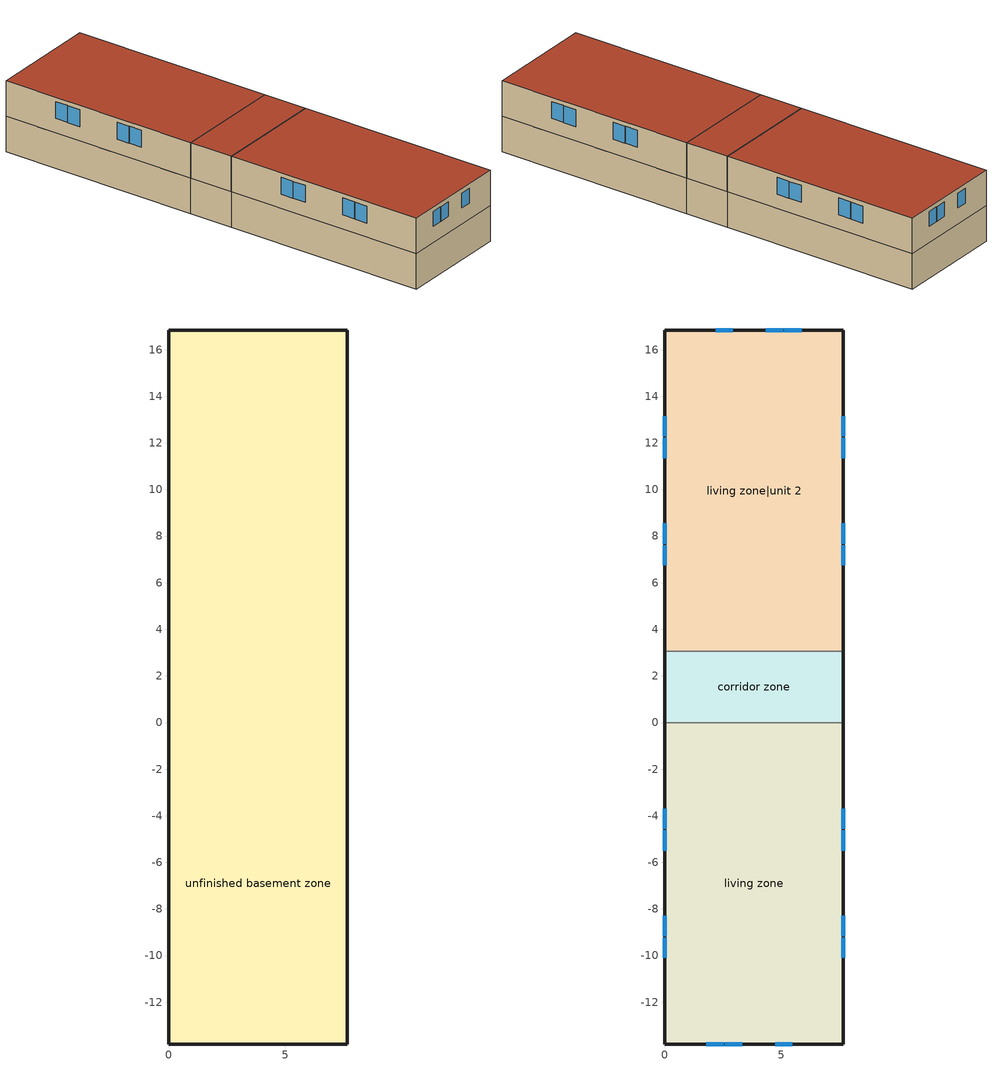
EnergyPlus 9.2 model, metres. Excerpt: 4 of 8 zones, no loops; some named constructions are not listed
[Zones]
unfinished basement zone
 floor foundation (FloorFndGrndUnfinB): 0,0 0,3.05 7.66,3.05 7.66,0 z-2.44
 floor foundation (FloorFndGrndUnfinB 1): 0,-13.8 0,0 7.66,0 7.66,-13.8 z-2.44
 floor foundation (FloorFndGrndUnfinB 2): 0,3.05 0,16.84 7.66,16.84 7.66,3.05 z-2.44
 wall foundation (WallFndGrndUnfinB): 0,3.05 0,0 / 7.66,0 7.66,3.05 z-2.44:0
 wall foundation (WallFndGrndUnfinB 1): 0,0 0,-13.8 7.66,-13.8 7.66,0 z-2.44:0
 wall foundation (WallFndGrndUnfinB 2): 7.66,3.05 7.66,16.84 0,16.84 0,3.05 z-2.44:0
 ceiling adiabatic (RoofUnfinUninsExt): 7.66,0 7.66,3.05 0,3.05 0,0 z0
corridor zone
 floor adiabatic (FloorUnfinUninsUnfin): 0,0 0,3.05 7.66,3.05 7.66,0 z0
 wall outside (WallExtUninsUnfin): 0,3.05 0,0 / 7.66,0 7.66,3.05 z0:2.44
 wall adiabatic (WallIntUnfinUninsUnfin): 7.66,3.05 0,3.05 / 0,0 7.66,0 z0:2.44
 roof outside (RoofUnfinUninsExt): 7.66,0 7.66,3.05 0,3.05 0,0 z2.44
living zone
 floor to unfinished basement zone (FloorUnfinBInsFin Reversed): 0,-13.8 0,0 7.66,0 7.66,-13.8 z0
 wall outside (WallExtInsFin): 0,0 0,-13.8 7.66,-13.8 7.66,0 z0:2.44
 wall adiabatic (WallIntFinUninsFin): 7.66,0 0,0 z0:2.44
 window (WindowConstruction): 0,-3.7 0,-4.57 / 0,-4.63 0,-5.5 / 0,-8.3 0,-9.17 / 0,-9.23 0,-10.1 / 7.66,-10.1 7.66,-9.23 / 7.66,-9.17 7.66,-8.3 / 7.66,-5.5 7.66,-4.63 / 7.66,-4.57 7.66,-3.7 z0.97:2.13; 1.78,-13.8 2.52,-13.8 / 2.59,-13.8 3.33,-13.8 / 4.73,-13.8 5.48,-13.8 z1.14:2.13
 roof outside (RoofFinInsExt): 7.66,-13.8 7.66,0 0,0 0,-13.8 z2.44
living zone|unit 2
 floor to unfinished basement zone (FloorUnfinBInsFin Reversed): 0,3.05 0,16.84 7.66,16.84 7.66,3.05 z0
 wall outside (WallExtInsFin): 7.66,3.05 7.66,16.84 0,16.84 0,3.05 z0:2.44
 wall adiabatic (WallIntFinUninsFin): 0,3.05 7.66,3.05 z0:2.44
 window (WindowConstruction): 7.66,6.75 7.66,7.62 / 7.66,7.68 7.66,8.55 / 7.66,11.34 7.66,12.21 / 7.66,12.28 7.66,13.15 / 0,13.15 0,12.28 / 0,12.21 0,11.34 / 0,8.55 0,7.68 / 0,7.62 0,6.75 z0.97:2.13; 5.89,16.84 5.14,16.84 / 5.08,16.84 4.33,16.84 / 2.93,16.84 2.18,16.84 z1.14:2.13
 roof outside (RoofFinInsExt): 7.66,3.05 7.66,16.84 0,16.84 0,3.05 z2.44
[Construction]
FloorUnfinBInsFin: FloorIns, RoofSheathing, Wood Floor, Floor Covering
[EnergyManagementSystem:Program]
res_ds_res_fur_gas_unit_2_asys_program: Set res_ds_res_fur_gas_unit_2_asys_AhMfr = res_ds_res_fur_gas_unit_2_asys_ah_mfr_s; Set res_ds_res_fur_gas_unit_2_asys_FanRtf = res_ds_res_fur_gas_unit_2_asys_fan_rtf_s; Set res_ds_res_fur_gas_unit_2_asys_AhVfr = res_ds_res_fur_gas_unit_2_asys_ah_vfr_s; Set res_ds_res_fur_gas_unit_2_asys_AhTt = res_ds_res_fur_gas_unit_2_asys_ah_tt_s; Set res_ds_res_fur_gas_unit_2_asys_AhWt = res_ds_res_fur_gas_unit_2_asys_ah_wt_s; Set res_ds_res_fur_gas_unit_2_asys_RaT = res_ds_res_fur_gas_unit_2_asys_ra_t_s; Set res_ds_res_fur_gas_unit_2_asys_RaW = res_ds_res_fur_gas_unit_2_asys_ra_w_s; Set res_ds_res_fur_gas_unit_2_asys_AhT = res_ds_res_fur_gas_unit_2_asys_ah_t_s; Set res_ds_res_fur_gas_unit_2_asys_AhW = res_ds_res_fur_gas_unit_2_asys_ah_w_s; Run res_ds_res_fur_gas_unit_2_asys_lk_subrout; Set res_ds_res_fur_gas_unit_2_asys_SupSLkToLvEq_act = res_ds_res_fur_gas_unit_2_asys_SupSLkToLv; Set res_ds_res_fur_gas_unit_2_asys_SupLatLkToLvEq_act = res_ds_res_fur_gas_unit_2_asys_SupLatLkToLv; Set res_ds_res_fur_gas_unit_2_asys_SupDCnToLvEq_act = res_ds_res_fur_gas_unit_2_asys_SupDCnToLv; Set res_ds_res_fur_gas_unit_2_asys_SupDCnToAhEq_act = res_ds_res_fur_gas_unit_2_asys_SupDCnToAh; Set res_ds_res_fur_gas_unit_2_asys_SupSLkToAhEq_act = res_ds_res_fur_gas_unit_2_asys_SupSLkToAh; Set res_ds_res_fur_gas_unit_2_asys_SupLatLkToAhEq_act = res_ds_res_fur_gas_unit_2_asys_SupLatLkToAh; Set res_ds_res_fur_gas_unit_2_asys_RetSLkEq_act = res_ds_res_fur_gas_unit_2_asys_RetSLk; Set res_ds_res_fur_gas_unit_2_asys_RetLatLkEq_act = res_ds_res_fur_gas_unit_2_asys_RetLatLk; Set res_ds_res_fur_gas_unit_2_asys_RetDCnToPlEq_act = res_ds_res_fur_gas_unit_2_asys_RetDCnToPl; Set res_ds_res_fur_gas_unit_2_asys_RetDCnToAhEquip_act = res_ds_res_fur_gas_unit_2_asys_RetDCnToAh; Set res_ds_res_fur_gas_unit_2_asys_AhToLivMix_act = res_ds_res_fur_gas_unit_2_asys_AhToLiv; Set res_ds_res_fur_gas_unit_2_asys_LivToAhMix_act = res_ds_res_fur_gas_unit_2_asys_LivToAh
res_infil_1_program: Set p_m = 0.14; Set p_s = 0.22; Set s_m = 270; Set s_s = 370; Set z_m = 9.99744; Set z_s = 2.4384; Set f_t = (((s_m/z_m)^p_m)*((z_s/s_s)^p_s)); Set Tdiff = res_af_1_tin_s-res_af_1_tt_s; Set dT = @Abs Tdiff; Set c = 0.0578; Set Cs = 0.0566; Set Cw = 0.1461; Set n = 0.67; Set sft = (f_t*0.86); Set temp1 = ((c*Cw)*((sft*res_af_vw_s)^(2*n)))^2; Set Qn = (((c*Cs*(dT^n))^2)+temp1)^0.5; Set Tdiff = res_af_1_tin_s-res_af_1_tt_s; Set dT = @Abs Tdiff; Set QWHV = res_infil_1_wh_sch_s*0.0; Set Qrange = res_infil_1_range_sch_s*0.0472; Set Qdryer = 0.0; Set Qbath = res_infil_1_bath_sch_s*0.0354; Set QhpwhOut = 0; Set QhpwhIn = 0; Set QductsOut = 0; Set QductsIn = 0; Set QductsOut = QductsOut+res_ds_res_fur_gas_asys_lk_ret_fan_equiv; Set QductsIn = QductsIn+res_ds_res_fur_gas_asys_lk_sup_fan_equiv; Set QductsOut = QductsOut+res_ds_res_ac_asys_lk_ret_fan_equiv; Set QductsIn = QductsIn+res_ds_res_ac_asys_lk_sup_fan_equiv; Set Qout = Qrange+Qbath+Qdryer+QhpwhOut+QductsOut; Set Qin = QWHV+QhpwhIn+QductsIn; Set Qu = @Abs (Qout- Qin); Set Qb = (@Min Qout Qin); Set faneff_wh = 1; Set res_infil_1_house_fan_act = (QWHV*300)/faneff_wh*0; Set faneff_sp = 0.4719474432000001; Set res_infil_1_range_fan_act = (Qrange*300)/faneff_sp; Set res_infil_1_bath_fan_act = (Qbath*300)/faneff_sp; Set Q_acctd_for_elsewhere = QhpwhOut+QhpwhIn+QductsOut+QductsIn; Set res_infil_1_flow_act = (((Qu^2)+(Qn^2))^0.5)-Q_acctd_for_elsewhere; Set res_infil_1_flow_act = (@Max res_infil_1_flow_act 0)
res_infil_2_program: Set p_m = 0.14; Set p_s = 0.22; Set s_m = 270; Set s_s = 370; Set z_m = 9.99744; Set z_s = 2.4384; Set f_t = (((s_m/z_m)^p_m)*((z_s/s_s)^p_s)); Set Tdiff = res_af_2_tin_s-res_af_2_tt_s; Set dT = @Abs Tdiff; Set c = 0.0578; Set Cs = 0.0566; Set Cw = 0.1461; Set n = 0.67; Set sft = (f_t*0.86); Set temp1 = ((c*Cw)*((sft*res_af_vw_s)^(2*n)))^2; Set Qn = (((c*Cs*(dT^n))^2)+temp1)^0.5; Set Tdiff = res_af_2_tin_s-res_af_2_tt_s; Set dT = @Abs Tdiff; Set QWHV = res_infil_2_wh_sch_s*0.0; Set Qrange = res_infil_2_range_sch_s*0.0472; Set Qdryer = 0.0; Set Qbath = res_infil_2_bath_sch_s*0.0354; Set QhpwhOut = 0; Set QhpwhIn = 0; Set QductsOut = 0; Set QductsIn = 0; Set QductsOut = QductsOut+res_ds_res_fur_gas_unit_2_asys_lk_ret_fan_equiv; Set QductsIn = QductsIn+res_ds_res_fur_gas_unit_2_asys_lk_sup_fan_equiv; Set QductsOut = QductsOut+res_ds_res_ac_unit_2_asys_lk_ret_fan_equiv; Set QductsIn = QductsIn+res_ds_res_ac_unit_2_asys_lk_sup_fan_equiv; Set Qout = Qrange+Qbath+Qdryer+QhpwhOut+QductsOut; Set Qin = QWHV+QhpwhIn+QductsIn; Set Qu = @Abs (Qout- Qin); Set Qb = (@Min Qout Qin); Set faneff_wh = 1; Set res_infil_2_house_fan_act = (QWHV*300)/faneff_wh*0; Set faneff_sp = 0.4719474432000001; Set res_infil_2_range_fan_act = (Qrange*300)/faneff_sp; Set res_infil_2_bath_fan_act = (Qbath*300)/faneff_sp; Set Q_acctd_for_elsewhere = QhpwhOut+QhpwhIn+QductsOut+QductsIn; Set res_infil_2_flow_act = (((Qu^2)+(Qn^2))^0.5)-Q_acctd_for_elsewhere; Set res_infil_2_flow_act = (@Max res_infil_2_flow_act 0)
res_nv_1_program: Set Tdiff = res_af_1_tin_s-res_af_1_tt_s; Set dT = (@Abs Tdiff); Set pt = (@RhFnTdbWPb res_af_1_tt_s res_nv_wt_s res_nv_pb_s); Set NVA = 4084.9717216362055; Set Cs = 8.963020389461627e-05; Set Cw = 0.00012070110544924465; Set MNV = 1.432203174297596; Set MHR = 0.0115; Set MRH = 0.7; Set temp1 = (res_nv_1_nva_s*NVA); Set SGNV = temp1*((((Cs*dT)+(Cw*(res_af_vw_s^2)))^0.5)/1000); If (res_nv_wt_s<MHR) && (pt<MRH) && (res_af_1_tin_s>res_nv_1_sp_s); Set temp2 = (res_af_1_tin_s-res_nv_1_sp_s); Set NVadj1 = temp2/(res_af_1_tin_s-res_af_1_tt_s); Set NVadj2 = (@Min NVadj1 1); Set NVadj3 = (@Max NVadj2 0); Set NVadj = SGNV*NVadj3; Set res_nv_1_flow_act = (@Min NVadj MNV); Else; Set res_nv_1_flow_act = 0; EndIf
res_nv_2_program: Set Tdiff = res_af_2_tin_s-res_af_2_tt_s; Set dT = (@Abs Tdiff); Set pt = (@RhFnTdbWPb res_af_2_tt_s res_nv_wt_s res_nv_pb_s); Set NVA = 4084.971721636169; Set Cs = 8.963020389461627e-05; Set Cw = 0.00012070110544924465; Set MNV = 1.4322031742975958; Set MHR = 0.0115; Set MRH = 0.7; Set temp1 = (res_nv_2_nva_s*NVA); Set SGNV = temp1*((((Cs*dT)+(Cw*(res_af_vw_s^2)))^0.5)/1000); If (res_nv_wt_s<MHR) && (pt<MRH) && (res_af_2_tin_s>res_nv_2_sp_s); Set temp2 = (res_af_2_tin_s-res_nv_2_sp_s); Set NVadj1 = temp2/(res_af_2_tin_s-res_af_2_tt_s); Set NVadj2 = (@Min NVadj1 1); Set NVadj3 = (@Max NVadj2 0); Set NVadj = SGNV*NVadj3; Set res_nv_2_flow_act = (@Min NVadj MNV); Else; Set res_nv_2_flow_act = 0; EndIf
[EnergyManagementSystem:Subroutine]
res_ds_res_ac_asys_lk_subrout: Set f_sup = 0.13326673326673327; Set f_ret = 0.06673326673326675; Set f_OA = 0.0; Set oafrate = f_OA * res_ds_res_ac_asys_AhVfr; Set suplkfrate = f_sup * res_ds_res_ac_asys_AhVfr; Set retlkfrate = f_ret * res_ds_res_ac_asys_AhVfr; Set res_ds_res_ac_asys_AhToLiv = (@Abs (suplkfrate-retlkfrate-oafrate)); Set res_ds_res_ac_asys_LivToAh = 0; Set res_ds_res_ac_asys_lk_sup_fan_equiv = 0; Set res_ds_res_ac_asys_lk_ret_fan_equiv = oafrate; If res_ds_res_ac_asys_AhMfr>0; Set h_SA=(@HFnTdbW res_ds_res_ac_asys_AhTt res_ds_res_ac_asys_AhWt); Set h_AHZ=(@HFnTdbW res_ds_res_ac_asys_AhT res_ds_res_ac_asys_AhW); Set h_RA=(@HFnTdbW res_ds_res_ac_asys_RaT res_ds_res_ac_asys_RaW); Set h_fg=(@HfgAirFnWTdb res_ds_res_ac_asys_AhWt res_ds_res_ac_asys_AhTt); Set SALkQtot=f_sup*res_ds_res_ac_asys_AhMfr*(h_RA-h_SA); Set temp1=h_fg*(res_ds_res_ac_asys_RaW-res_ds_res_ac_asys_AhWt); Set res_ds_res_ac_asys_SupLatLkToLv = f_sup*res_ds_res_ac_asys_AhMfr*temp1; Set res_ds_res_ac_asys_SupSLkToLv = SALkQtot-res_ds_res_ac_asys_SupLatLkToLv; Set eTm=(res_ds_res_ac_asys_FanRtf/(res_ds_res_ac_asys_AhMfr*1006.0))*95.341; Set eTm=0-eTm; Set temp4=res_ds_res_ac_asys_AhT; Set tsup=temp4+((res_ds_res_ac_asys_AhTt-res_ds_res_ac_asys_AhT)*(@Exp eTm)); Set temp5=tsup-res_ds_res_ac_asys_AhTt; Set res_ds_res_ac_asys_SupDCnToLv = res_ds_res_ac_asys_AhMfr*1006.0*temp5; Set res_ds_res_ac_asys_SupDCnToAh = 0-res_ds_res_ac_asys_SupDCnToLv; Set eTm=(res_ds_res_ac_asys_FanRtf/(res_ds_res_ac_asys_AhMfr*1006.0))*35.311; Set eTm=0-eTm; Set temp6=res_ds_res_ac_asys_AhT; Set tret=temp6+((res_ds_res_ac_asys_RaT-res_ds_res_ac_asys_AhT)*(@Exp eTm)); Set temp7=tret-res_ds_res_ac_asys_RaT; Set res_ds_res_ac_asys_RetDCnToPl=res_ds_res_ac_asys_AhMfr*1006.0*temp7; Set res_ds_res_ac_asys_RetDCnToAh=0-res_ds_res_ac_asys_RetDCnToPl; Set res_ds_res_ac_asys_RetLatLk=0; Set temp2=(res_ds_res_ac_asys_AhT-res_ds_res_ac_asys_RaT); Set res_ds_res_ac_asys_RetSLk=f_ret*res_ds_res_ac_asys_AhMfr*1006.0*temp2; Set QtLkToAHZn=f_sup*res_ds_res_ac_asys_AhMfr*(h_SA-h_AHZ); Set temp3=(res_ds_res_ac_asys_AhWt-res_ds_res_ac_asys_AhW); Set res_ds_res_ac_asys_SupLatLkToAh=f_sup*res_ds_res_ac_asys_AhMfr*h_fg; Set res_ds_res_ac_asys_SupLatLkToAh=res_ds_res_ac_asys_SupLatLkToAh*temp3; Set res_ds_res_ac_asys_SupSLkToAh=QtLkToAHZn-res_ds_res_ac_asys_SupLatLkToAh; Else; Set res_ds_res_ac_asys_SupLatLkToLv=0; Set res_ds_res_ac_asys_SupSLkToLv=0; Set res_ds_res_ac_asys_SupDCnToLv=0; Set res_ds_res_ac_asys_SupDCnToAh=0; Set res_ds_res_ac_asys_RetDCnToPl=0; Set res_ds_res_ac_asys_RetDCnToAh=0; Set res_ds_res_ac_asys_RetLatLk=0; Set res_ds_res_ac_asys_RetSLk=0; Set res_ds_res_ac_asys_SupLatLkToAh=0; Set res_ds_res_ac_asys_SupSLkToAh=0; EndIf
res_ds_res_ac_unit_2_asys_lk_subrout: Set f_sup = 0.13326673326673327; Set f_ret = 0.06673326673326675; Set f_OA = 0.0; Set oafrate = f_OA * res_ds_res_ac_unit_2_asys_AhVfr; Set suplkfrate = f_sup * res_ds_res_ac_unit_2_asys_AhVfr; Set retlkfrate = f_ret * res_ds_res_ac_unit_2_asys_AhVfr; Set res_ds_res_ac_unit_2_asys_AhToLiv = (@Abs (suplkfrate-retlkfrate-oafrate)); Set res_ds_res_ac_unit_2_asys_LivToAh = 0; Set res_ds_res_ac_unit_2_asys_lk_sup_fan_equiv = 0; Set res_ds_res_ac_unit_2_asys_lk_ret_fan_equiv = oafrate; If res_ds_res_ac_unit_2_asys_AhMfr>0; Set h_SA=(@HFnTdbW res_ds_res_ac_unit_2_asys_AhTt res_ds_res_ac_unit_2_asys_AhWt); Set h_AHZ=(@HFnTdbW res_ds_res_ac_unit_2_asys_AhT res_ds_res_ac_unit_2_asys_AhW); Set h_RA=(@HFnTdbW res_ds_res_ac_unit_2_asys_RaT res_ds_res_ac_unit_2_asys_RaW); Set h_fg=(@HfgAirFnWTdb res_ds_res_ac_unit_2_asys_AhWt res_ds_res_ac_unit_2_asys_AhTt); Set SALkQtot=f_sup*res_ds_res_ac_unit_2_asys_AhMfr*(h_RA-h_SA); Set temp1=h_fg*(res_ds_res_ac_unit_2_asys_RaW-res_ds_res_ac_unit_2_asys_AhWt); Set res_ds_res_ac_unit_2_asys_SupLatLkToLv = f_sup*res_ds_res_ac_unit_2_asys_AhMfr*temp1; Set res_ds_res_ac_unit_2_asys_SupSLkToLv = SALkQtot-res_ds_res_ac_unit_2_asys_SupLatLkToLv; Set eTm=(res_ds_res_ac_unit_2_asys_FanRtf/(res_ds_res_ac_unit_2_asys_AhMfr*1006.0))*95.341; Set eTm=0-eTm; Set temp4=res_ds_res_ac_unit_2_asys_AhT; Set tsup=temp4+((res_ds_res_ac_unit_2_asys_AhTt-res_ds_res_ac_unit_2_asys_AhT)*(@Exp eTm)); Set temp5=tsup-res_ds_res_ac_unit_2_asys_AhTt; Set res_ds_res_ac_unit_2_asys_SupDCnToLv = res_ds_res_ac_unit_2_asys_AhMfr*1006.0*temp5; Set res_ds_res_ac_unit_2_asys_SupDCnToAh = 0-res_ds_res_ac_unit_2_asys_SupDCnToLv; Set eTm=(res_ds_res_ac_unit_2_asys_FanRtf/(res_ds_res_ac_unit_2_asys_AhMfr*1006.0))*35.311; Set eTm=0-eTm; Set temp6=res_ds_res_ac_unit_2_asys_AhT; Set tret=temp6+((res_ds_res_ac_unit_2_asys_RaT-res_ds_res_ac_unit_2_asys_AhT)*(@Exp eTm)); Set temp7=tret-res_ds_res_ac_unit_2_asys_RaT; Set res_ds_res_ac_unit_2_asys_RetDCnToPl=res_ds_res_ac_unit_2_asys_AhMfr*1006.0*temp7; Set res_ds_res_ac_unit_2_asys_RetDCnToAh=0-res_ds_res_ac_unit_2_asys_RetDCnToPl; Set res_ds_res_ac_unit_2_asys_RetLatLk=0; Set temp2=(res_ds_res_ac_unit_2_asys_AhT-res_ds_res_ac_unit_2_asys_RaT); Set res_ds_res_ac_unit_2_asys_RetSLk=f_ret*res_ds_res_ac_unit_2_asys_AhMfr*1006.0*temp2; Set QtLkToAHZn=f_sup*res_ds_res_ac_unit_2_asys_AhMfr*(h_SA-h_AHZ); Set temp3=(res_ds_res_ac_unit_2_asys_AhWt-res_ds_res_ac_unit_2_asys_AhW); Set res_ds_res_ac_unit_2_asys_SupLatLkToAh=f_sup*res_ds_res_ac_unit_2_asys_AhMfr*h_fg; Set res_ds_res_ac_unit_2_asys_SupLatLkToAh=res_ds_res_ac_unit_2_asys_SupLatLkToAh*temp3; Set res_ds_res_ac_unit_2_asys_SupSLkToAh=QtLkToAHZn-res_ds_res_ac_unit_2_asys_SupLatLkToAh; Else; Set res_ds_res_ac_unit_2_asys_SupLatLkToLv=0; Set res_ds_res_ac_unit_2_asys_SupSLkToLv=0; Set res_ds_res_ac_unit_2_asys_SupDCnToLv=0; Set res_ds_res_ac_unit_2_asys_SupDCnToAh=0; Set res_ds_res_ac_unit_2_asys_RetDCnToPl=0; Set res_ds_res_ac_unit_2_asys_RetDCnToAh=0; Set res_ds_res_ac_unit_2_asys_RetLatLk=0; Set res_ds_res_ac_unit_2_asys_RetSLk=0; Set res_ds_res_ac_unit_2_asys_SupLatLkToAh=0; Set res_ds_res_ac_unit_2_asys_SupSLkToAh=0; EndIf
res_ds_res_fur_gas_asys_lk_subrout: Set f_sup = 0.13326673326673327; Set f_ret = 0.06673326673326675; Set f_OA = 0.0; Set oafrate = f_OA * res_ds_res_fur_gas_asys_AhVfr; Set suplkfrate = f_sup * res_ds_res_fur_gas_asys_AhVfr; Set retlkfrate = f_ret * res_ds_res_fur_gas_asys_AhVfr; Set res_ds_res_fur_gas_asys_AhToLiv = (@Abs (suplkfrate-retlkfrate-oafrate)); Set res_ds_res_fur_gas_asys_LivToAh = 0; Set res_ds_res_fur_gas_asys_lk_sup_fan_equiv = 0; Set res_ds_res_fur_gas_asys_lk_ret_fan_equiv = oafrate; If res_ds_res_fur_gas_asys_AhMfr>0; Set h_SA=(@HFnTdbW res_ds_res_fur_gas_asys_AhTt res_ds_res_fur_gas_asys_AhWt); Set h_AHZ=(@HFnTdbW res_ds_res_fur_gas_asys_AhT res_ds_res_fur_gas_asys_AhW); Set h_RA=(@HFnTdbW res_ds_res_fur_gas_asys_RaT res_ds_res_fur_gas_asys_RaW); Set h_fg=(@HfgAirFnWTdb res_ds_res_fur_gas_asys_AhWt res_ds_res_fur_gas_asys_AhTt); Set SALkQtot=f_sup*res_ds_res_fur_gas_asys_AhMfr*(h_RA-h_SA); Set temp1=h_fg*(res_ds_res_fur_gas_asys_RaW-res_ds_res_fur_gas_asys_AhWt); Set res_ds_res_fur_gas_asys_SupLatLkToLv = f_sup*res_ds_res_fur_gas_asys_AhMfr*temp1; Set res_ds_res_fur_gas_asys_SupSLkToLv = SALkQtot-res_ds_res_fur_gas_asys_SupLatLkToLv; Set eTm=(res_ds_res_fur_gas_asys_FanRtf/(res_ds_res_fur_gas_asys_AhMfr*1006.0))*95.341; Set eTm=0-eTm; Set temp4=res_ds_res_fur_gas_asys_AhT; Set tsup=temp4+((res_ds_res_fur_gas_asys_AhTt-res_ds_res_fur_gas_asys_AhT)*(@Exp eTm)); Set temp5=tsup-res_ds_res_fur_gas_asys_AhTt; Set res_ds_res_fur_gas_asys_SupDCnToLv = res_ds_res_fur_gas_asys_AhMfr*1006.0*temp5; Set res_ds_res_fur_gas_asys_SupDCnToAh = 0-res_ds_res_fur_gas_asys_SupDCnToLv; Set eTm=(res_ds_res_fur_gas_asys_FanRtf/(res_ds_res_fur_gas_asys_AhMfr*1006.0))*35.311; Set eTm=0-eTm; Set temp6=res_ds_res_fur_gas_asys_AhT; Set tret=temp6+((res_ds_res_fur_gas_asys_RaT-res_ds_res_fur_gas_asys_AhT)*(@Exp eTm)); Set temp7=tret-res_ds_res_fur_gas_asys_RaT; Set res_ds_res_fur_gas_asys_RetDCnToPl=res_ds_res_fur_gas_asys_AhMfr*1006.0*temp7; Set res_ds_res_fur_gas_asys_RetDCnToAh=0-res_ds_res_fur_gas_asys_RetDCnToPl; Set res_ds_res_fur_gas_asys_RetLatLk=0; Set temp2=(res_ds_res_fur_gas_asys_AhT-res_ds_res_fur_gas_asys_RaT); Set res_ds_res_fur_gas_asys_RetSLk=f_ret*res_ds_res_fur_gas_asys_AhMfr*1006.0*temp2; Set QtLkToAHZn=f_sup*res_ds_res_fur_gas_asys_AhMfr*(h_SA-h_AHZ); Set temp3=(res_ds_res_fur_gas_asys_AhWt-res_ds_res_fur_gas_asys_AhW); Set res_ds_res_fur_gas_asys_SupLatLkToAh=f_sup*res_ds_res_fur_gas_asys_AhMfr*h_fg; Set res_ds_res_fur_gas_asys_SupLatLkToAh=res_ds_res_fur_gas_asys_SupLatLkToAh*temp3; Set res_ds_res_fur_gas_asys_SupSLkToAh=QtLkToAHZn-res_ds_res_fur_gas_asys_SupLatLkToAh; Else; Set res_ds_res_fur_gas_asys_SupLatLkToLv=0; Set res_ds_res_fur_gas_asys_SupSLkToLv=0; Set res_ds_res_fur_gas_asys_SupDCnToLv=0; Set res_ds_res_fur_gas_asys_SupDCnToAh=0; Set res_ds_res_fur_gas_asys_RetDCnToPl=0; Set res_ds_res_fur_gas_asys_RetDCnToAh=0; Set res_ds_res_fur_gas_asys_RetLatLk=0; Set res_ds_res_fur_gas_asys_RetSLk=0; Set res_ds_res_fur_gas_asys_SupLatLkToAh=0; Set res_ds_res_fur_gas_asys_SupSLkToAh=0; EndIf
res_ds_res_fur_gas_unit_2_asys_lk_subrout: Set f_sup = 0.13326673326673327; Set f_ret = 0.06673326673326675; Set f_OA = 0.0; Set oafrate = f_OA * res_ds_res_fur_gas_unit_2_asys_AhVfr; Set suplkfrate = f_sup * res_ds_res_fur_gas_unit_2_asys_AhVfr; Set retlkfrate = f_ret * res_ds_res_fur_gas_unit_2_asys_AhVfr; Set res_ds_res_fur_gas_unit_2_asys_AhToLiv = (@Abs (suplkfrate-retlkfrate-oafrate)); Set res_ds_res_fur_gas_unit_2_asys_LivToAh = 0; Set res_ds_res_fur_gas_unit_2_asys_lk_sup_fan_equiv = 0; Set res_ds_res_fur_gas_unit_2_asys_lk_ret_fan_equiv = oafrate; If res_ds_res_fur_gas_unit_2_asys_AhMfr>0; Set h_SA=(@HFnTdbW res_ds_res_fur_gas_unit_2_asys_AhTt res_ds_res_fur_gas_unit_2_asys_AhWt); Set h_AHZ=(@HFnTdbW res_ds_res_fur_gas_unit_2_asys_AhT res_ds_res_fur_gas_unit_2_asys_AhW); Set h_RA=(@HFnTdbW res_ds_res_fur_gas_unit_2_asys_RaT res_ds_res_fur_gas_unit_2_asys_RaW); Set h_fg=(@HfgAirFnWTdb res_ds_res_fur_gas_unit_2_asys_AhWt res_ds_res_fur_gas_unit_2_asys_AhTt); Set SALkQtot=f_sup*res_ds_res_fur_gas_unit_2_asys_AhMfr*(h_RA-h_SA); Set temp1=h_fg*(res_ds_res_fur_gas_unit_2_asys_RaW-res_ds_res_fur_gas_unit_2_asys_AhWt); Set res_ds_res_fur_gas_unit_2_asys_SupLatLkToLv = f_sup*res_ds_res_fur_gas_unit_2_asys_AhMfr*temp1; Set res_ds_res_fur_gas_unit_2_asys_SupSLkToLv = SALkQtot-res_ds_res_fur_gas_unit_2_asys_SupLatLkToLv; Set eTm=(res_ds_res_fur_gas_unit_2_asys_FanRtf/(res_ds_res_fur_gas_unit_2_asys_AhMfr*1006.0))*95.341; Set eTm=0-eTm; Set temp4=res_ds_res_fur_gas_unit_2_asys_AhT; Set tsup=temp4+((res_ds_res_fur_gas_unit_2_asys_AhTt-res_ds_res_fur_gas_unit_2_asys_AhT)*(@Exp eTm)); Set temp5=tsup-res_ds_res_fur_gas_unit_2_asys_AhTt; Set res_ds_res_fur_gas_unit_2_asys_SupDCnToLv = res_ds_res_fur_gas_unit_2_asys_AhMfr*1006.0*temp5; Set res_ds_res_fur_gas_unit_2_asys_SupDCnToAh = 0-res_ds_res_fur_gas_unit_2_asys_SupDCnToLv; Set eTm=(res_ds_res_fur_gas_unit_2_asys_FanRtf/(res_ds_res_fur_gas_unit_2_asys_AhMfr*1006.0))*35.311; Set eTm=0-eTm; Set temp6=res_ds_res_fur_gas_unit_2_asys_AhT; Set tret=temp6+((res_ds_res_fur_gas_unit_2_asys_RaT-res_ds_res_fur_gas_unit_2_asys_AhT)*(@Exp eTm)); Set temp7=tret-res_ds_res_fur_gas_unit_2_asys_RaT; Set res_ds_res_fur_gas_unit_2_asys_RetDCnToPl=res_ds_res_fur_gas_unit_2_asys_AhMfr*1006.0*temp7; Set res_ds_res_fur_gas_unit_2_asys_RetDCnToAh=0-res_ds_res_fur_gas_unit_2_asys_RetDCnToPl; Set res_ds_res_fur_gas_unit_2_asys_RetLatLk=0; Set temp2=(res_ds_res_fur_gas_unit_2_asys_AhT-res_ds_res_fur_gas_unit_2_asys_RaT); Set res_ds_res_fur_gas_unit_2_asys_RetSLk=f_ret*res_ds_res_fur_gas_unit_2_asys_AhMfr*1006.0*temp2; Set QtLkToAHZn=f_sup*res_ds_res_fur_gas_unit_2_asys_AhMfr*(h_SA-h_AHZ); Set temp3=(res_ds_res_fur_gas_unit_2_asys_AhWt-res_ds_res_fur_gas_unit_2_asys_AhW); Set res_ds_res_fur_gas_unit_2_asys_SupLatLkToAh=f_sup*res_ds_res_fur_gas_unit_2_asys_AhMfr*h_fg; Set res_ds_res_fur_gas_unit_2_asys_SupLatLkToAh=res_ds_res_fur_gas_unit_2_asys_SupLatLkToAh*temp3; Set res_ds_res_fur_gas_unit_2_asys_SupSLkToAh=QtLkToAHZn-res_ds_res_fur_gas_unit_2_asys_SupLatLkToAh; Else; Set res_ds_res_fur_gas_unit_2_asys_SupLatLkToLv=0; Set res_ds_res_fur_gas_unit_2_asys_SupSLkToLv=0; Set res_ds_res_fur_gas_unit_2_asys_SupDCnToLv=0; Set res_ds_res_fur_gas_unit_2_asys_SupDCnToAh=0; Set res_ds_res_fur_gas_unit_2_asys_RetDCnToPl=0; Set res_ds_res_fur_gas_unit_2_asys_RetDCnToAh=0; Set res_ds_res_fur_gas_unit_2_asys_RetLatLk=0; Set res_ds_res_fur_gas_unit_2_asys_RetSLk=0; Set res_ds_res_fur_gas_unit_2_asys_SupLatLkToAh=0; Set res_ds_res_fur_gas_unit_2_asys_SupSLkToAh=0; EndIf
[EnergyManagementSystem:ProgramCallingManager]
res af_1 program calling manager: BeginTimestepBeforePredictor; res_infil_1_program; res_nv_1_program
res af_2 program calling manager: BeginTimestepBeforePredictor; res_infil_2_program; res_nv_2_program
res ceil fan program calling manager: BeginTimestepBeforePredictor; res_ceil_fan_schedule_program
res ceil fan|unit 2 program calling manager: BeginTimestepBeforePredictor; res_ceil_fan|unit_2_schedule_program
res ds res ac asys program calling manager: EndOfSystemTimestepAfterHVACReporting; res_ds_res_ac_asys_program
res ds res ac_unit 2 asys program calling manager: EndOfSystemTimestepAfterHVACReporting; res_ds_res_ac_unit_2_asys_program
res ds res fur gas asys program calling manager: EndOfSystemTimestepAfterHVACReporting; res_ds_res_fur_gas_asys_program
res ds res fur gas_unit 2 asys program calling manager: EndOfSystemTimestepAfterHVACReporting; res_ds_res_fur_gas_unit_2_asys_program
[Schedule:Day:Interval]
res ceil fan schedule allday1; res ceil fan schedule allday10; res ceil fan schedule allday11; res ceil fan schedule allday12; res ceil fan schedule allday2; res ceil fan schedule allday3; res ceil fan schedule allday4; res ceil fan schedule allday5; res ceil fan schedule allday6; res ceil fan schedule allday7; res ceil fan schedule allday8; res ceil fan schedule allday9; res ceil fan|unit 2 schedule allday1; res ceil fan|unit 2 schedule allday10; res ceil fan|unit 2 schedule allday11; res ceil fan|unit 2 schedule allday12; res ceil fan|unit 2 schedule allday2; res ceil fan|unit 2 schedule allday3; res ceil fan|unit 2 schedule allday4; res ceil fan|unit 2 schedule allday5; res ceil fan|unit 2 schedule allday6; res ceil fan|unit 2 schedule allday7; res ceil fan|unit 2 schedule allday8; res ceil fan|unit 2 schedule allday9; res mv_1 bath exhaust schedule summer design; res mv_1 range exhaust schedule summer design; res mv_2 bath exhaust schedule summer design; res mv_2 range exhaust schedule summer design; Window shading schedule allday10; Window shading schedule allday5; Window shading schedule allday6; Window shading schedule allday7; Window shading schedule allday8; Window shading schedule allday9: No, 24:00, 1
res hot water distribution schedule allday1; res hot water distribution schedule allday10; res hot water distribution schedule allday11; res hot water distribution schedule allday12; res hot water distribution schedule allday2; res hot water distribution schedule allday3; res hot water distribution schedule allday4; res hot water distribution schedule allday5; res hot water distribution schedule allday6; res hot water distribution schedule allday7; res hot water distribution schedule allday8; res hot water distribution schedule allday9; res hot water distribution|unit 2 schedule allday1; res hot water distribution|unit 2 schedule allday10; res hot water distribution|unit 2 schedule allday11; res hot water distribution|unit 2 schedule allday12; res hot water distribution|unit 2 schedule allday2; res hot water distribution|unit 2 schedule allday3; res hot water distribution|unit 2 schedule allday4; res hot water distribution|unit 2 schedule allday5; res hot water distribution|unit 2 schedule allday6; res hot water distribution|unit 2 schedule allday7; res hot water distribution|unit 2 schedule allday8; res hot water distribution|unit 2 schedule allday9: No, 01:00, 0.078424, 02:00, 0.0392749, 04:00, 0.00981873, 05:00, 0.0392749, 06:00, 0.274547, 07:00, 0.941213, 08:00, 1, 09:00, 0.960725, 10:00, 0.843152, 11:00, 0.764728, 12:00, 0.60788, 13:00, 0.529456, 15:00, 0.470544, 16:00, 0.411757, 17:00, 0.548968, 18:00, 0.725453, 19:00, 0.86279, 20:00, 0.823515, 21:00, 0.745091, 22:00, 0.60788, 23:00, 0.529456, 24:00, 0.294058
res mv_1 bath exhaust schedule allday1; res mv_1 bath exhaust schedule allday10; res mv_1 bath exhaust schedule allday11; res mv_1 bath exhaust schedule allday12; res mv_1 bath exhaust schedule allday2; res mv_1 bath exhaust schedule allday3; res mv_1 bath exhaust schedule allday4; res mv_1 bath exhaust schedule allday5; res mv_1 bath exhaust schedule allday6; res mv_1 bath exhaust schedule allday7; res mv_1 bath exhaust schedule allday8; res mv_1 bath exhaust schedule allday9; res mv_2 bath exhaust schedule allday1; res mv_2 bath exhaust schedule allday10; res mv_2 bath exhaust schedule allday11; res mv_2 bath exhaust schedule allday12; res mv_2 bath exhaust schedule allday2; res mv_2 bath exhaust schedule allday3; res mv_2 bath exhaust schedule allday4; res mv_2 bath exhaust schedule allday5; res mv_2 bath exhaust schedule allday6; res mv_2 bath exhaust schedule allday7; res mv_2 bath exhaust schedule allday8; res mv_2 bath exhaust schedule allday9: No, 01:00, 1, 24:00, 0
res mv_1 bath exhaust schedule winter design; res mv_1 range exhaust schedule winter design; res mv_2 bath exhaust schedule winter design; res mv_2 range exhaust schedule winter design; Schedule Day 11; Schedule Day 12; Schedule Day 16; Schedule Day 17; Schedule Day 18; Schedule Day 19; Schedule Day 2; Schedule Day 22; Schedule Day 23; Schedule Day 4; Schedule Day 6; Schedule Day 7; Schedule Day 8; Window shading schedule allday1; Window shading schedule allday11; Window shading schedule allday12; Window shading schedule allday2; Window shading schedule allday3; Window shading schedule allday4: No, 24:00, 0
res mv_1 range exhaust schedule allday1; res mv_1 range exhaust schedule allday10; res mv_1 range exhaust schedule allday11; res mv_1 range exhaust schedule allday12; res mv_1 range exhaust schedule allday2; res mv_1 range exhaust schedule allday3; res mv_1 range exhaust schedule allday4; res mv_1 range exhaust schedule allday5; res mv_1 range exhaust schedule allday6; res mv_1 range exhaust schedule allday7; res mv_1 range exhaust schedule allday8; res mv_1 range exhaust schedule allday9; res mv_2 range exhaust schedule allday1; res mv_2 range exhaust schedule allday10; res mv_2 range exhaust schedule allday11; res mv_2 range exhaust schedule allday12; res mv_2 range exhaust schedule allday2; res mv_2 range exhaust schedule allday3; res mv_2 range exhaust schedule allday4; res mv_2 range exhaust schedule allday5; res mv_2 range exhaust schedule allday6; res mv_2 range exhaust schedule allday7; res mv_2 range exhaust schedule allday8; res mv_2 range exhaust schedule allday9: No, 18:00, 0, 19:00, 1, 24:00, 0
res nv_1 availability schedule allday1 on; res nv_1 availability schedule allday1 on 1; res nv_1 availability schedule allday1 on 10; res nv_1 availability schedule allday1 on 11; res nv_1 availability schedule allday1 on 2; res nv_1 availability schedule allday1 on 3; res nv_1 availability schedule allday1 on 4; res nv_1 availability schedule allday1 on 5; res nv_1 availability schedule allday1 on 6; res nv_1 availability schedule allday1 on 7; res nv_1 availability schedule allday1 on 8; res nv_1 availability schedule allday1 on 9; res nv_2 availability schedule allday1 on; res nv_2 availability schedule allday1 on 1; res nv_2 availability schedule allday1 on 10; res nv_2 availability schedule allday1 on 11; res nv_2 availability schedule allday1 on 2; res nv_2 availability schedule allday1 on 3; res nv_2 availability schedule allday1 on 4; res nv_2 availability schedule allday1 on 5; res nv_2 availability schedule allday1 on 6; res nv_2 availability schedule allday1 on 7; res nv_2 availability schedule allday1 on 8; res nv_2 availability schedule allday1 on 9: No, 01:00, 1, 02:00, 1, 03:00, 1, 04:00, 1, 05:00, 1, 06:00, 1, 07:00, 1, 08:00, 1, 09:00, 1, 10:00, 1, 11:00, 1, 12:00, 1, 13:00, 1, 14:00, 1, 15:00, 1, 16:00, 1, 17:00, 1, 18:00, 1, 19:00, 1, 20:00, 1, 21:00, 1, 22:00, 1, 23:00, 1, 24:00, 1
res nv_1 temp schedule allday1; res nv_1 temp schedule allday11; res nv_1 temp schedule allday12; res nv_1 temp schedule allday2; res nv_1 temp schedule allday3; res nv_1 temp schedule allday4; res nv_2 temp schedule allday1; res nv_2 temp schedule allday11; res nv_2 temp schedule allday12; res nv_2 temp schedule allday2; res nv_2 temp schedule allday3; res nv_2 temp schedule allday4: No, 24:00, 20.5556
res nv_1 temp schedule allday10; res nv_1 temp schedule allday5; res nv_1 temp schedule allday6; res nv_2 temp schedule allday10; res nv_2 temp schedule allday5; res nv_2 temp schedule allday6: No, 24:00, 21.6667
res nv_1 temp schedule allday7; res nv_1 temp schedule allday8; res nv_1 temp schedule allday9; res nv_2 temp schedule allday7; res nv_2 temp schedule allday8; res nv_2 temp schedule allday9: No, 07:00, 20, 22:00, 21.6667, 24:00, 20
res refrig schedule allday10: No, 01:00, 0.679562, 02:00, 0.662573, 03:00, 0.645584, 04:00, 0.628595, 06:00, 0.611606, 07:00, 0.645584, 08:00, 0.679562, 10:00, 0.696551, 12:00, 0.679562, 15:00, 0.71354, 16:00, 0.696551, 17:00, 0.747518, 18:00, 0.815474, 19:00, 0.849453, 20:00, 0.815474, 21:00, 0.798485, 22:00, 0.781496, 23:00, 0.747518, 24:00, 0.696551
res refrig schedule allday11: No, 01:00, 0.675182, 02:00, 0.658303, 03:00, 0.641423, 04:00, 0.624544, 06:00, 0.607664, 07:00, 0.641423, 08:00, 0.675182, 10:00, 0.692062, 12:00, 0.675182, 15:00, 0.708942, 16:00, 0.692062, 17:00, 0.742701, 18:00, 0.810219, 19:00, 0.843978, 20:00, 0.810219, 21:00, 0.793339, 22:00, 0.77646, 23:00, 0.742701, 24:00, 0.692062
res refrig schedule allday12: No, 01:00, 0.610949, 02:00, 0.595675, 03:00, 0.580401, 04:00, 0.565128, 06:00, 0.549854, 07:00, 0.580401, 08:00, 0.610949, 10:00, 0.626223, 12:00, 0.610949, 15:00, 0.641496, 16:00, 0.626223, 17:00, 0.672044, 18:00, 0.733139, 19:00, 0.763686, 20:00, 0.733139, 21:00, 0.717865, 22:00, 0.702591, 23:00, 0.672044, 24:00, 0.626223
[Schedule:Week:Daily]
res ceil fan schedule Week Rule - Jan1-Jan6: Schedule Day 2, res ceil fan schedule allday1, res ceil fan schedule allday1, res ceil fan schedule allday1, res ceil fan schedule allday1, res ceil fan schedule allday1, res ceil fan schedule allday1, Schedule Day 2, Schedule Day 2, Schedule Day 2, Schedule Day 2, Schedule Day 2
res ceil fan schedule Week Rule - Jan7-Jan27: res ceil fan schedule allday1, res ceil fan schedule allday1, res ceil fan schedule allday1, res ceil fan schedule allday1, res ceil fan schedule allday1, res ceil fan schedule allday1, res ceil fan schedule allday1, Schedule Day 2, Schedule Day 2, Schedule Day 2, Schedule Day 2, Schedule Day 2
res ceil fan schedule Week Rule - Jan28-Feb3: res ceil fan schedule allday1, res ceil fan schedule allday1, res ceil fan schedule allday1, res ceil fan schedule allday1, res ceil fan schedule allday2, res ceil fan schedule allday2, res ceil fan schedule allday2, Schedule Day 2, Schedule Day 2, Schedule Day 2, Schedule Day 2, Schedule Day 2
res ceil fan schedule Week Rule - Feb4-Feb24: res ceil fan schedule allday2, res ceil fan schedule allday2, res ceil fan schedule allday2, res ceil fan schedule allday2, res ceil fan schedule allday2, res ceil fan schedule allday2, res ceil fan schedule allday2, Schedule Day 2, Schedule Day 2, Schedule Day 2, Schedule Day 2, Schedule Day 2
res ceil fan schedule Week Rule - Feb25-Mar3: res ceil fan schedule allday2, res ceil fan schedule allday2, res ceil fan schedule allday2, res ceil fan schedule allday2, res ceil fan schedule allday3, res ceil fan schedule allday3, res ceil fan schedule allday3, Schedule Day 2, Schedule Day 2, Schedule Day 2, Schedule Day 2, Schedule Day 2
res ceil fan schedule Week Rule - Mar4-Mar31: res ceil fan schedule allday3, res ceil fan schedule allday3, res ceil fan schedule allday3, res ceil fan schedule allday3, res ceil fan schedule allday3, res ceil fan schedule allday3, res ceil fan schedule allday3, Schedule Day 2, Schedule Day 2, Schedule Day 2, Schedule Day 2, Schedule Day 2
res ceil fan schedule Week Rule - Apr1-Apr28: res ceil fan schedule allday4, res ceil fan schedule allday4, res ceil fan schedule allday4, res ceil fan schedule allday4, res ceil fan schedule allday4, res ceil fan schedule allday4, res ceil fan schedule allday4, Schedule Day 2, Schedule Day 2, Schedule Day 2, Schedule Day 2, Schedule Day 2
res ceil fan schedule Week Rule - Apr29-May5: res ceil fan schedule allday4, res ceil fan schedule allday4, res ceil fan schedule allday5, res ceil fan schedule allday5, res ceil fan schedule allday5, res ceil fan schedule allday5, res ceil fan schedule allday5, Schedule Day 2, Schedule Day 2, Schedule Day 2, Schedule Day 2, Schedule Day 2
res ceil fan schedule Week Rule - May6-May26: res ceil fan schedule allday5, res ceil fan schedule allday5, res ceil fan schedule allday5, res ceil fan schedule allday5, res ceil fan schedule allday5, res ceil fan schedule allday5, res ceil fan schedule allday5, Schedule Day 2, Schedule Day 2, Schedule Day 2, Schedule Day 2, Schedule Day 2
res ceil fan schedule Week Rule - May27-Jun2: res ceil fan schedule allday5, res ceil fan schedule allday5, res ceil fan schedule allday5, res ceil fan schedule allday5, res ceil fan schedule allday5, res ceil fan schedule allday6, res ceil fan schedule allday6, Schedule Day 2, Schedule Day 2, Schedule Day 2, Schedule Day 2, Schedule Day 2
res ceil fan schedule Week Rule - Jun3-Jun30: res ceil fan schedule allday6, res ceil fan schedule allday6, res ceil fan schedule allday6, res ceil fan schedule allday6, res ceil fan schedule allday6, res ceil fan schedule allday6, res ceil fan schedule allday6, Schedule Day 2, Schedule Day 2, Schedule Day 2, Schedule Day 2, Schedule Day 2
res ceil fan schedule Week Rule - Jul1-Jul28: res ceil fan schedule allday7, res ceil fan schedule allday7, res ceil fan schedule allday7, res ceil fan schedule allday7, res ceil fan schedule allday7, res ceil fan schedule allday7, res ceil fan schedule allday7, Schedule Day 2, Schedule Day 2, Schedule Day 2, Schedule Day 2, Schedule Day 2
res ceil fan schedule Week Rule - Jul29-Aug4: res ceil fan schedule allday7, res ceil fan schedule allday7, res ceil fan schedule allday7, res ceil fan schedule allday8, res ceil fan schedule allday8, res ceil fan schedule allday8, res ceil fan schedule allday8, Schedule Day 2, Schedule Day 2, Schedule Day 2, Schedule Day 2, Schedule Day 2
res ceil fan schedule Week Rule - Aug5-Aug25: res ceil fan schedule allday8, res ceil fan schedule allday8, res ceil fan schedule allday8, res ceil fan schedule allday8, res ceil fan schedule allday8, res ceil fan schedule allday8, res ceil fan schedule allday8, Schedule Day 2, Schedule Day 2, Schedule Day 2, Schedule Day 2, Schedule Day 2
res ceil fan schedule Week Rule - Aug26-Sep1: res ceil fan schedule allday8, res ceil fan schedule allday8, res ceil fan schedule allday8, res ceil fan schedule allday8, res ceil fan schedule allday8, res ceil fan schedule allday8, res ceil fan schedule allday9, Schedule Day 2, Schedule Day 2, Schedule Day 2, Schedule Day 2, Schedule Day 2
res ceil fan schedule Week Rule - Sep2-Sep29: res ceil fan schedule allday9, res ceil fan schedule allday9, res ceil fan schedule allday9, res ceil fan schedule allday9, res ceil fan schedule allday9, res ceil fan schedule allday9, res ceil fan schedule allday9, Schedule Day 2, Schedule Day 2, Schedule Day 2, Schedule Day 2, Schedule Day 2
res ceil fan schedule Week Rule - Sep30-Oct6: res ceil fan schedule allday9, res ceil fan schedule allday10, res ceil fan schedule allday10, res ceil fan schedule allday10, res ceil fan schedule allday10, res ceil fan schedule allday10, res ceil fan schedule allday10, Schedule Day 2, Schedule Day 2, Schedule Day 2, Schedule Day 2, Schedule Day 2
res ceil fan schedule Week Rule - Oct7-Oct27: res ceil fan schedule allday10, res ceil fan schedule allday10, res ceil fan schedule allday10, res ceil fan schedule allday10, res ceil fan schedule allday10, res ceil fan schedule allday10, res ceil fan schedule allday10, Schedule Day 2, Schedule Day 2, Schedule Day 2, Schedule Day 2, Schedule Day 2
res ceil fan schedule Week Rule - Oct28-Nov3: res ceil fan schedule allday10, res ceil fan schedule allday10, res ceil fan schedule allday10, res ceil fan schedule allday10, res ceil fan schedule allday11, res ceil fan schedule allday11, res ceil fan schedule allday11, Schedule Day 2, Schedule Day 2, Schedule Day 2, Schedule Day 2, Schedule Day 2
res ceil fan schedule Week Rule - Nov4-Nov24: res ceil fan schedule allday11, res ceil fan schedule allday11, res ceil fan schedule allday11, res ceil fan schedule allday11, res ceil fan schedule allday11, res ceil fan schedule allday11, res ceil fan schedule allday11, Schedule Day 2, Schedule Day 2, Schedule Day 2, Schedule Day 2, Schedule Day 2
res ceil fan schedule Week Rule - Nov25-Dec1: res ceil fan schedule allday11, res ceil fan schedule allday11, res ceil fan schedule allday11, res ceil fan schedule allday11, res ceil fan schedule allday11, res ceil fan schedule allday11, res ceil fan schedule allday12, Schedule Day 2, Schedule Day 2, Schedule Day 2, Schedule Day 2, Schedule Day 2
res ceil fan schedule Week Rule - Dec2-Dec31: res ceil fan schedule allday12, res ceil fan schedule allday12, res ceil fan schedule allday12, res ceil fan schedule allday12, res ceil fan schedule allday12, res ceil fan schedule allday12, res ceil fan schedule allday12, Schedule Day 2, Schedule Day 2, Schedule Day 2, Schedule Day 2, Schedule Day 2
res ceil fan|unit 2 schedule Week Rule - Jan1-Jan6: Schedule Day 4, res ceil fan|unit 2 schedule allday1, res ceil fan|unit 2 schedule allday1, res ceil fan|unit 2 schedule allday1, res ceil fan|unit 2 schedule allday1, res ceil fan|unit 2 schedule allday1, res ceil fan|unit 2 schedule allday1, Schedule Day 4, Schedule Day 4, Schedule Day 4, Schedule Day 4, Schedule Day 4
res ceil fan|unit 2 schedule Week Rule - Jan7-Jan27: res ceil fan|unit 2 schedule allday1, res ceil fan|unit 2 schedule allday1, res ceil fan|unit 2 schedule allday1, res ceil fan|unit 2 schedule allday1, res ceil fan|unit 2 schedule allday1, res ceil fan|unit 2 schedule allday1, res ceil fan|unit 2 schedule allday1, Schedule Day 4, Schedule Day 4, Schedule Day 4, Schedule Day 4, Schedule Day 4
res ceil fan|unit 2 schedule Week Rule - Jan28-Feb3: res ceil fan|unit 2 schedule allday1, res ceil fan|unit 2 schedule allday1, res ceil fan|unit 2 schedule allday1, res ceil fan|unit 2 schedule allday1, res ceil fan|unit 2 schedule allday2, res ceil fan|unit 2 schedule allday2, res ceil fan|unit 2 schedule allday2, Schedule Day 4, Schedule Day 4, Schedule Day 4, Schedule Day 4, Schedule Day 4
res ceil fan|unit 2 schedule Week Rule - Feb4-Feb24: res ceil fan|unit 2 schedule allday2, res ceil fan|unit 2 schedule allday2, res ceil fan|unit 2 schedule allday2, res ceil fan|unit 2 schedule allday2, res ceil fan|unit 2 schedule allday2, res ceil fan|unit 2 schedule allday2, res ceil fan|unit 2 schedule allday2, Schedule Day 4, Schedule Day 4, Schedule Day 4, Schedule Day 4, Schedule Day 4
res ceil fan|unit 2 schedule Week Rule - Feb25-Mar3: res ceil fan|unit 2 schedule allday2, res ceil fan|unit 2 schedule allday2, res ceil fan|unit 2 schedule allday2, res ceil fan|unit 2 schedule allday2, res ceil fan|unit 2 schedule allday3, res ceil fan|unit 2 schedule allday3, res ceil fan|unit 2 schedule allday3, Schedule Day 4, Schedule Day 4, Schedule Day 4, Schedule Day 4, Schedule Day 4
res ceil fan|unit 2 schedule Week Rule - Mar4-Mar31: res ceil fan|unit 2 schedule allday3, res ceil fan|unit 2 schedule allday3, res ceil fan|unit 2 schedule allday3, res ceil fan|unit 2 schedule allday3, res ceil fan|unit 2 schedule allday3, res ceil fan|unit 2 schedule allday3, res ceil fan|unit 2 schedule allday3, Schedule Day 4, Schedule Day 4, Schedule Day 4, Schedule Day 4, Schedule Day 4
res ceil fan|unit 2 schedule Week Rule - Apr1-Apr28: res ceil fan|unit 2 schedule allday4, res ceil fan|unit 2 schedule allday4, res ceil fan|unit 2 schedule allday4, res ceil fan|unit 2 schedule allday4, res ceil fan|unit 2 schedule allday4, res ceil fan|unit 2 schedule allday4, res ceil fan|unit 2 schedule allday4, Schedule Day 4, Schedule Day 4, Schedule Day 4, Schedule Day 4, Schedule Day 4
res ceil fan|unit 2 schedule Week Rule - Apr29-May5: res ceil fan|unit 2 schedule allday4, res ceil fan|unit 2 schedule allday4, res ceil fan|unit 2 schedule allday5, res ceil fan|unit 2 schedule allday5, res ceil fan|unit 2 schedule allday5, res ceil fan|unit 2 schedule allday5, res ceil fan|unit 2 schedule allday5, Schedule Day 4, Schedule Day 4, Schedule Day 4, Schedule Day 4, Schedule Day 4
res ceil fan|unit 2 schedule Week Rule - May6-May26: res ceil fan|unit 2 schedule allday5, res ceil fan|unit 2 schedule allday5, res ceil fan|unit 2 schedule allday5, res ceil fan|unit 2 schedule allday5, res ceil fan|unit 2 schedule allday5, res ceil fan|unit 2 schedule allday5, res ceil fan|unit 2 schedule allday5, Schedule Day 4, Schedule Day 4, Schedule Day 4, Schedule Day 4, Schedule Day 4
res ceil fan|unit 2 schedule Week Rule - May27-Jun2: res ceil fan|unit 2 schedule allday5, res ceil fan|unit 2 schedule allday5, res ceil fan|unit 2 schedule allday5, res ceil fan|unit 2 schedule allday5, res ceil fan|unit 2 schedule allday5, res ceil fan|unit 2 schedule allday6, res ceil fan|unit 2 schedule allday6, Schedule Day 4, Schedule Day 4, Schedule Day 4, Schedule Day 4, Schedule Day 4
res ceil fan|unit 2 schedule Week Rule - Jun3-Jun30: res ceil fan|unit 2 schedule allday6, res ceil fan|unit 2 schedule allday6, res ceil fan|unit 2 schedule allday6, res ceil fan|unit 2 schedule allday6, res ceil fan|unit 2 schedule allday6, res ceil fan|unit 2 schedule allday6, res ceil fan|unit 2 schedule allday6, Schedule Day 4, Schedule Day 4, Schedule Day 4, Schedule Day 4, Schedule Day 4
res ceil fan|unit 2 schedule Week Rule - Jul1-Jul28: res ceil fan|unit 2 schedule allday7, res ceil fan|unit 2 schedule allday7, res ceil fan|unit 2 schedule allday7, res ceil fan|unit 2 schedule allday7, res ceil fan|unit 2 schedule allday7, res ceil fan|unit 2 schedule allday7, res ceil fan|unit 2 schedule allday7, Schedule Day 4, Schedule Day 4, Schedule Day 4, Schedule Day 4, Schedule Day 4
res ceil fan|unit 2 schedule Week Rule - Jul29-Aug4: res ceil fan|unit 2 schedule allday7, res ceil fan|unit 2 schedule allday7, res ceil fan|unit 2 schedule allday7, res ceil fan|unit 2 schedule allday8, res ceil fan|unit 2 schedule allday8, res ceil fan|unit 2 schedule allday8, res ceil fan|unit 2 schedule allday8, Schedule Day 4, Schedule Day 4, Schedule Day 4, Schedule Day 4, Schedule Day 4
res ceil fan|unit 2 schedule Week Rule - Aug5-Aug25: res ceil fan|unit 2 schedule allday8, res ceil fan|unit 2 schedule allday8, res ceil fan|unit 2 schedule allday8, res ceil fan|unit 2 schedule allday8, res ceil fan|unit 2 schedule allday8, res ceil fan|unit 2 schedule allday8, res ceil fan|unit 2 schedule allday8, Schedule Day 4, Schedule Day 4, Schedule Day 4, Schedule Day 4, Schedule Day 4
res ceil fan|unit 2 schedule Week Rule - Aug26-Sep1: res ceil fan|unit 2 schedule allday8, res ceil fan|unit 2 schedule allday8, res ceil fan|unit 2 schedule allday8, res ceil fan|unit 2 schedule allday8, res ceil fan|unit 2 schedule allday8, res ceil fan|unit 2 schedule allday8, res ceil fan|unit 2 schedule allday9, Schedule Day 4, Schedule Day 4, Schedule Day 4, Schedule Day 4, Schedule Day 4
res ceil fan|unit 2 schedule Week Rule - Sep2-Sep29: res ceil fan|unit 2 schedule allday9, res ceil fan|unit 2 schedule allday9, res ceil fan|unit 2 schedule allday9, res ceil fan|unit 2 schedule allday9, res ceil fan|unit 2 schedule allday9, res ceil fan|unit 2 schedule allday9, res ceil fan|unit 2 schedule allday9, Schedule Day 4, Schedule Day 4, Schedule Day 4, Schedule Day 4, Schedule Day 4
res ceil fan|unit 2 schedule Week Rule - Sep30-Oct6: res ceil fan|unit 2 schedule allday9, res ceil fan|unit 2 schedule allday10, res ceil fan|unit 2 schedule allday10, res ceil fan|unit 2 schedule allday10, res ceil fan|unit 2 schedule allday10, res ceil fan|unit 2 schedule allday10, res ceil fan|unit 2 schedule allday10, Schedule Day 4, Schedule Day 4, Schedule Day 4, Schedule Day 4, Schedule Day 4
res ceil fan|unit 2 schedule Week Rule - Oct7-Oct27: res ceil fan|unit 2 schedule allday10, res ceil fan|unit 2 schedule allday10, res ceil fan|unit 2 schedule allday10, res ceil fan|unit 2 schedule allday10, res ceil fan|unit 2 schedule allday10, res ceil fan|unit 2 schedule allday10, res ceil fan|unit 2 schedule allday10, Schedule Day 4, Schedule Day 4, Schedule Day 4, Schedule Day 4, Schedule Day 4
res ceil fan|unit 2 schedule Week Rule - Oct28-Nov3: res ceil fan|unit 2 schedule allday10, res ceil fan|unit 2 schedule allday10, res ceil fan|unit 2 schedule allday10, res ceil fan|unit 2 schedule allday10, res ceil fan|unit 2 schedule allday11, res ceil fan|unit 2 schedule allday11, res ceil fan|unit 2 schedule allday11, Schedule Day 4, Schedule Day 4, Schedule Day 4, Schedule Day 4, Schedule Day 4
res ceil fan|unit 2 schedule Week Rule - Nov4-Nov24: res ceil fan|unit 2 schedule allday11, res ceil fan|unit 2 schedule allday11, res ceil fan|unit 2 schedule allday11, res ceil fan|unit 2 schedule allday11, res ceil fan|unit 2 schedule allday11, res ceil fan|unit 2 schedule allday11, res ceil fan|unit 2 schedule allday11, Schedule Day 4, Schedule Day 4, Schedule Day 4, Schedule Day 4, Schedule Day 4
res ceil fan|unit 2 schedule Week Rule - Nov25-Dec1: res ceil fan|unit 2 schedule allday11, res ceil fan|unit 2 schedule allday11, res ceil fan|unit 2 schedule allday11, res ceil fan|unit 2 schedule allday11, res ceil fan|unit 2 schedule allday11, res ceil fan|unit 2 schedule allday11, res ceil fan|unit 2 schedule allday12, Schedule Day 4, Schedule Day 4, Schedule Day 4, Schedule Day 4, Schedule Day 4
res ceil fan|unit 2 schedule Week Rule - Dec2-Dec31: res ceil fan|unit 2 schedule allday12, res ceil fan|unit 2 schedule allday12, res ceil fan|unit 2 schedule allday12, res ceil fan|unit 2 schedule allday12, res ceil fan|unit 2 schedule allday12, res ceil fan|unit 2 schedule allday12, res ceil fan|unit 2 schedule allday12, Schedule Day 4, Schedule Day 4, Schedule Day 4, Schedule Day 4, Schedule Day 4
res mv_1 bath exhaust schedule Week Rule - Jan1-Jan6: Schedule Day 17, res mv_1 bath exhaust schedule allday1, res mv_1 bath exhaust schedule allday1, res mv_1 bath exhaust schedule allday1, res mv_1 bath exhaust schedule allday1, res mv_1 bath exhaust schedule allday1, res mv_1 bath exhaust schedule allday1, Schedule Day 17, res mv_1 bath exhaust schedule summer design, res mv_1 bath exhaust schedule winter design, Schedule Day 17, Schedule Day 17
res mv_1 bath exhaust schedule Week Rule - Jan7-Jan27: res mv_1 bath exhaust schedule allday1, res mv_1 bath exhaust schedule allday1, res mv_1 bath exhaust schedule allday1, res mv_1 bath exhaust schedule allday1, res mv_1 bath exhaust schedule allday1, res mv_1 bath exhaust schedule allday1, res mv_1 bath exhaust schedule allday1, Schedule Day 17, res mv_1 bath exhaust schedule summer design, res mv_1 bath exhaust schedule winter design, Schedule Day 17, Schedule Day 17
res mv_1 bath exhaust schedule Week Rule - Jan28-Feb3: res mv_1 bath exhaust schedule allday1, res mv_1 bath exhaust schedule allday1, res mv_1 bath exhaust schedule allday1, res mv_1 bath exhaust schedule allday1, res mv_1 bath exhaust schedule allday2, res mv_1 bath exhaust schedule allday2, res mv_1 bath exhaust schedule allday2, Schedule Day 17, res mv_1 bath exhaust schedule summer design, res mv_1 bath exhaust schedule winter design, Schedule Day 17, Schedule Day 17
res mv_1 bath exhaust schedule Week Rule - Feb4-Feb24: res mv_1 bath exhaust schedule allday2, res mv_1 bath exhaust schedule allday2, res mv_1 bath exhaust schedule allday2, res mv_1 bath exhaust schedule allday2, res mv_1 bath exhaust schedule allday2, res mv_1 bath exhaust schedule allday2, res mv_1 bath exhaust schedule allday2, Schedule Day 17, res mv_1 bath exhaust schedule summer design, res mv_1 bath exhaust schedule winter design, Schedule Day 17, Schedule Day 17
res mv_1 bath exhaust schedule Week Rule - Feb25-Mar3: res mv_1 bath exhaust schedule allday2, res mv_1 bath exhaust schedule allday2, res mv_1 bath exhaust schedule allday2, res mv_1 bath exhaust schedule allday2, res mv_1 bath exhaust schedule allday3, res mv_1 bath exhaust schedule allday3, res mv_1 bath exhaust schedule allday3, Schedule Day 17, res mv_1 bath exhaust schedule summer design, res mv_1 bath exhaust schedule winter design, Schedule Day 17, Schedule Day 17
res mv_1 bath exhaust schedule Week Rule - Mar4-Mar31: res mv_1 bath exhaust schedule allday3, res mv_1 bath exhaust schedule allday3, res mv_1 bath exhaust schedule allday3, res mv_1 bath exhaust schedule allday3, res mv_1 bath exhaust schedule allday3, res mv_1 bath exhaust schedule allday3, res mv_1 bath exhaust schedule allday3, Schedule Day 17, res mv_1 bath exhaust schedule summer design, res mv_1 bath exhaust schedule winter design, Schedule Day 17, Schedule Day 17
res mv_1 bath exhaust schedule Week Rule - Apr1-Apr28: res mv_1 bath exhaust schedule allday4, res mv_1 bath exhaust schedule allday4, res mv_1 bath exhaust schedule allday4, res mv_1 bath exhaust schedule allday4, res mv_1 bath exhaust schedule allday4, res mv_1 bath exhaust schedule allday4, res mv_1 bath exhaust schedule allday4, Schedule Day 17, res mv_1 bath exhaust schedule summer design, res mv_1 bath exhaust schedule winter design, Schedule Day 17, Schedule Day 17
res mv_1 bath exhaust schedule Week Rule - Apr29-May5: res mv_1 bath exhaust schedule allday4, res mv_1 bath exhaust schedule allday4, res mv_1 bath exhaust schedule allday5, res mv_1 bath exhaust schedule allday5, res mv_1 bath exhaust schedule allday5, res mv_1 bath exhaust schedule allday5, res mv_1 bath exhaust schedule allday5, Schedule Day 17, res mv_1 bath exhaust schedule summer design, res mv_1 bath exhaust schedule winter design, Schedule Day 17, Schedule Day 17
res mv_1 bath exhaust schedule Week Rule - May6-May26: res mv_1 bath exhaust schedule allday5, res mv_1 bath exhaust schedule allday5, res mv_1 bath exhaust schedule allday5, res mv_1 bath exhaust schedule allday5, res mv_1 bath exhaust schedule allday5, res mv_1 bath exhaust schedule allday5, res mv_1 bath exhaust schedule allday5, Schedule Day 17, res mv_1 bath exhaust schedule summer design, res mv_1 bath exhaust schedule winter design, Schedule Day 17, Schedule Day 17
res mv_1 bath exhaust schedule Week Rule - May27-Jun2: res mv_1 bath exhaust schedule allday5, res mv_1 bath exhaust schedule allday5, res mv_1 bath exhaust schedule allday5, res mv_1 bath exhaust schedule allday5, res mv_1 bath exhaust schedule allday5, res mv_1 bath exhaust schedule allday6, res mv_1 bath exhaust schedule allday6, Schedule Day 17, res mv_1 bath exhaust schedule summer design, res mv_1 bath exhaust schedule winter design, Schedule Day 17, Schedule Day 17
